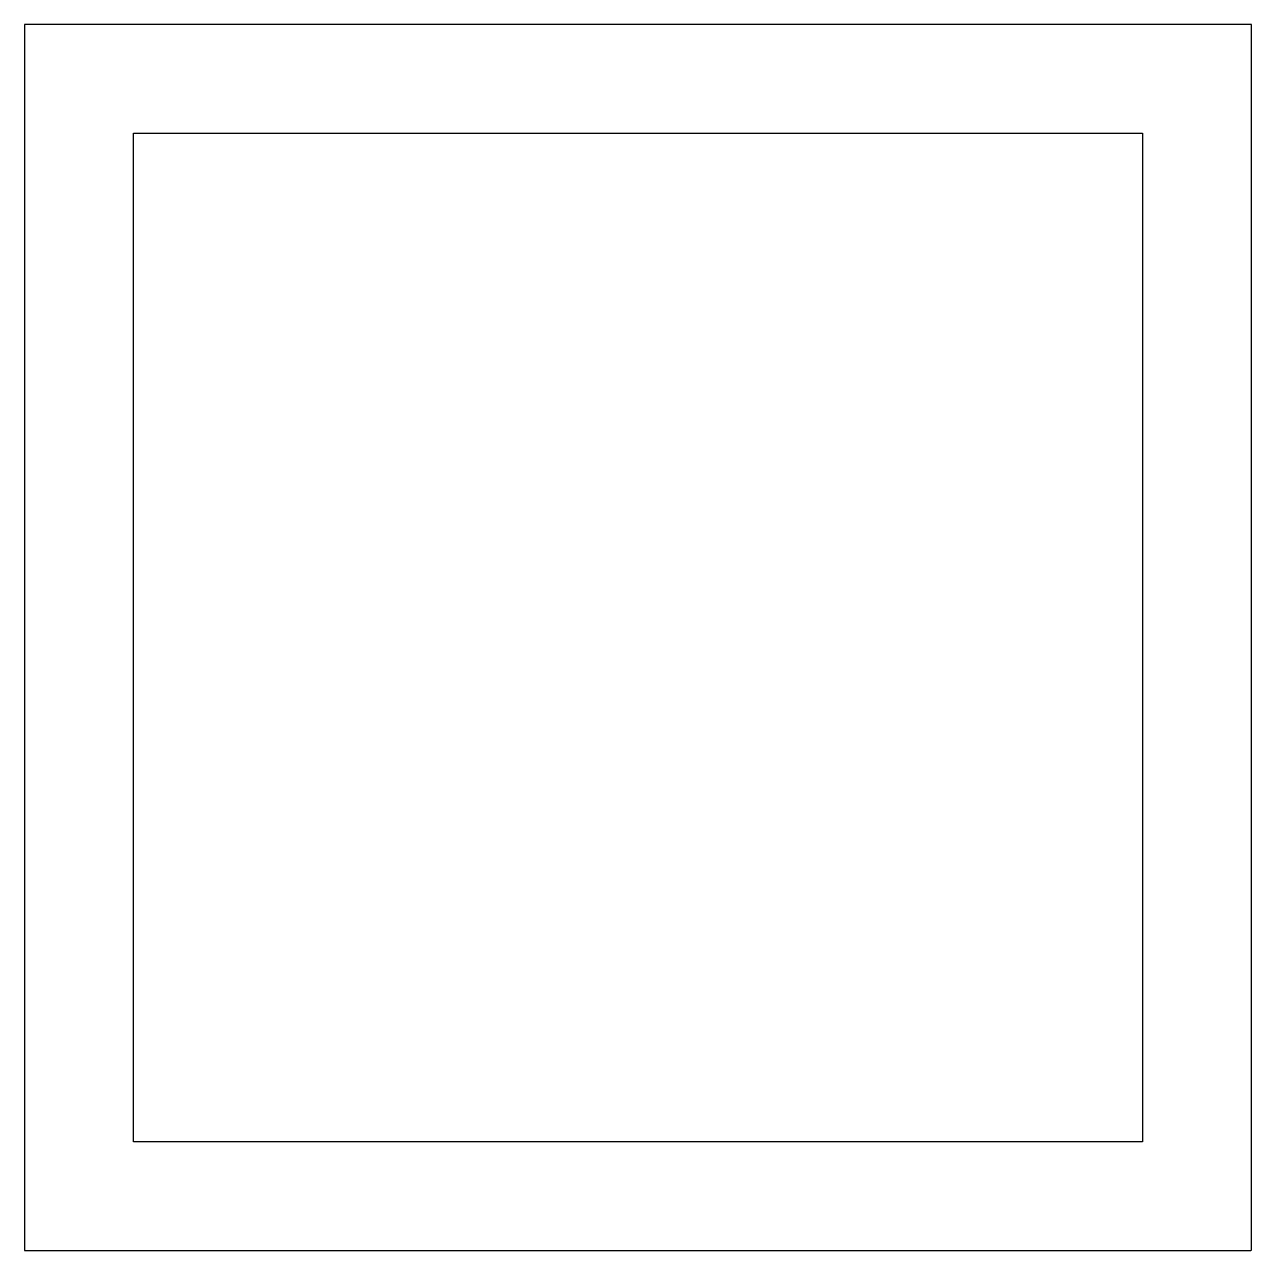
# Model space of a CAD drawing. Extents: x 23 to 192, y 109 to 278.
import ezdxf

# ---------------------------------------------------------------- set-up
doc = ezdxf.new("R2010")
doc.units = 0

msp = doc.modelspace()

# ---------------------------------------------------------------- linework, layer by layer
at = {"layer": 'Layer 2', "color": 7}
for points in [[(22.728328, 277.89884), (22.728328, 262.899239), (22.743315, 262.899239), (22.743315, 108.8797), (22.758818, 108.8797), (22.758818, 108.87247), (191.75884, 108.87247), (191.75884, 108.8983), (191.841, 108.8983), (191.841, 277.898324), (191.72835, 277.898324), (191.72835, 277.89884), (22.728328, 277.89884), (22.728328, 277.89884)], [(37.743433, 262.899239), (176.84089, 262.899239), (176.84089, 123.87258), (37.743433, 123.87258), (37.743433, 262.899239), (37.743433, 262.899239)]]:
    msp.add_lwpolyline(points, dxfattribs=at)

doc.saveas('drawing.dxf')
